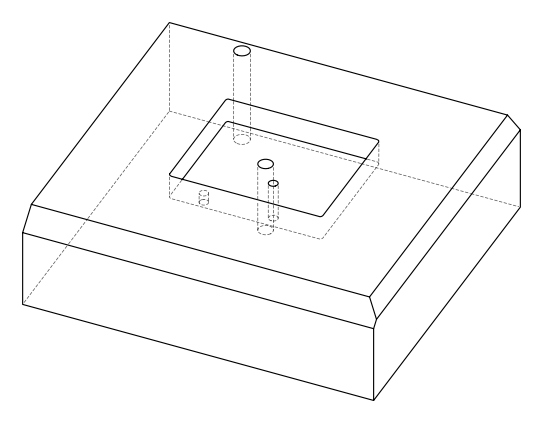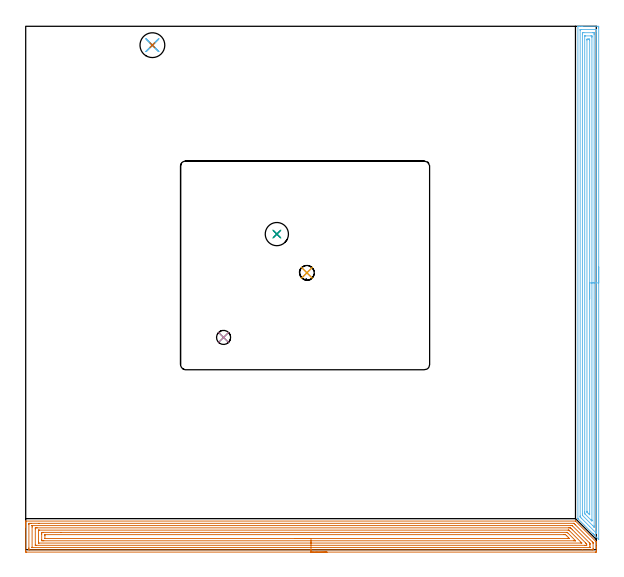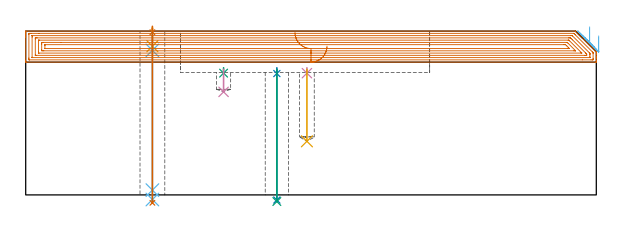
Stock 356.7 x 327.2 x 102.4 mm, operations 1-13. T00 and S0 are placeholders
(PLAN: 14 operations, 9 tool changes, 205 min)
(1 SPOT_DRILL | STEP1HOLE | NXT0321_9005460120000 | 0.03 min | 1 mm3)
(2 SPOT_DRILL_1 | STEP1HOLE_1 | NXT0321_9005460120000 | 0.04 min | 2837 mm3)
(3 SPOT_DRILL_2 | STEP1POCKET | NXT0321_9005460120000 | 0.03 min | 2808 mm3)
(4 SPOT_DRILL_3 | STEP1POCKET_1 | NXT0321_9005460120000 | 0.03 min | 2810 mm3)
(5 DRILL_BLIND_HOLE_INTO_CENTER | STEP1HOLE | UGT0301_185 | 0.05 min | 251 mm3)
(6 GUN_DRILL_THROUGH_HOLE | STEP1HOLE | UGT0307_002 | 0.5 min | 2636 mm3)
(7 SPADE_DRILL_TO_ENLARGE_THROUGH_HOLE | STEP1HOLE | UGT0306_006 | 0.44 min | 16400 mm3)
(8 DRILL_THROUGH_HOLE_INTO_CENTER | STEP1HOLE_1 | NXT0301_065 | 0.33 min | 5317 mm3)
(9 DRILL_TO_ENLARGE_THROUGH_HOLE | STEP1HOLE_1 | NXT0301_106 | 0.34 min | 8722 mm3)
(10 DRILL_BLIND_HOLE_INTO_CENTER_1 | STEP1POCKET | NXT0301_059 | 0.06 min | 703 mm3)
(11 DRILL_BLIND_HOLE_INTO_CENTER_2 | STEP1POCKET_1 | UGT0301_207 | 0.19 min | 2770 mm3)
(12 AREA_MILL | FG_CHAMFER_SURFACE | UGT0205_001 | 12.84 min | 27535 mm3)
(13 AREA_MILL_1 | FG_CHAMFER_SURFACE_1 | UGT0205_001 | 20.1 min | 65963 mm3)
(14 MILL_RECTANGULAR_POCKET | POCKET_RECTANGULAR_STRAIGHT | NXT0201_008 | Follow Part, ap 1.5, ae 75% | 170.05 min | 516095 mm3)
(TOOL NXT0321_9005460120000 | NC Spot Drill, 142deg, 12mm, Carbide, Uncoated | D12 PA142 FL30 Z2)
(TOOL UGT0301_185 | Twist Drill 6.3 mm | D6.3 PA118 FL61 Z2)
(TOOL UGT0307_002 | Gun Drill 6 mm | D6 PA130 FL24 Z1)
(TOOL UGT0306_006 | Spade Drill 15.5mm | D15.5 PA132 FL10 Z2)
(TOOL NXT0301_065 | Carbide Drill 9.4mm [860.1-0940-075A1-MM 2214] | D9.4 PA140 FL98 Z2)
(TOOL NXT0301_106 | Carbide Drill 14.5mm [860.1-1450-073A1-MM 2214] | D14.5 PA140 FL83 Z2)
(TOOL NXT0301_059 | Carbide Drill 8.8mm [860.1-0880-026A1-MM 2214] | D8.8 PA140 FL47 Z2)
(TOOL UGT0301_207 | Twist Drill 9.2 mm | D9.2 PA118 FL80 Z2)
(TOOL UGT0205_001 | Chamfer Mill 20 x 3 x 45 deg. | D20 FL50 Z2)
(TOOL NXT0201_008 | ENDMILL 6mm [2P460-0600-NA 1630] | D6 FL26 Z6)
(OP 1 SPOT_DRILL)
G17 G21 G94 G90
T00 M6
G54
G17 G0 G90 X79.2 Y315.4 S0 M3
G43 Z112.4 H0
G94 G81 G98 Z101.729 F250. R105.4
G80
M5
M2
(OP 2 SPOT_DRILL_1)
G17 G21 G94 G90
T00 M6
G54
G17 G0 G90 X157. Y197.3 S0 M3
G43 Z112.4 H0
G94 G81 G98 Z75.867 F250. R79.5
G80
M5
M2
(OP 3 SPOT_DRILL_2)
G17 G21 G94 G90
T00 M6
G54
G17 G0 G90 X123.7 Y132.7 S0 M3
G43 Z112.4 H0
G94 G81 G98 Z76.121 F250. R79.5
G80
M5
M2
(OP 4 SPOT_DRILL_3)
G17 G21 G94 G90
T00 M6
G54
G17 G0 G90 X175.8 Y173.1 S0 M3
G43 Z112.4 H0
G94 G81 G98 Z76.104 F250. R79.5
G80
M5
M2
(OP 5 DRILL_BLIND_HOLE_INTO_CENTER)
G17 G21 G94 G90
T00 M6
G54
G17 G0 G90 X79.2 Y315.4 S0 M3
G43 Z112.4 H0
G94 G81 G98 Z92.95 F250. R104.4
G80
M5
M2
(OP 6 GUN_DRILL_THROUGH_HOLE)
G17 G21 G94 G90
T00 M6
G54
G17 G0 G90 X79.2 Y315.4 M8
G43 Z112.4 H0
Z102.943
S716 M3
G94 G1 Z90.354 F125. M26
G4 X.084
Z3. F250.
G4 X.084
Z-2.899 F125.
G4 X.084
M5
M9
G0 Z102.943
Z112.4
M2
(OP 7 SPADE_DRILL_TO_ENLARGE_THROUGH_HOLE)
G17 G21 G94 G90
T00 M6
G54
G17 G0 G90 X79.2 Y315.4 S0 M3
G43 Z112.4 H0
G94 G73 G98 Z-4.951 F250. Q15.336 R104.4
G80
M5
M2
(OP 8 DRILL_THROUGH_HOLE_INTO_CENTER)
G17 G21 G94 G90
T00 M6
G54
G17 G0 G90 X157. Y197.3 S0 M3
G43 Z112.4 H1
G94 G73 G98 Z-3.211 F250. Q8.857 R78.5
G80
M5
M2
(OP 9 DRILL_TO_ENLARGE_THROUGH_HOLE)
G17 G21 G94 G90
T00 M6
G54
G17 G0 G90 X157. Y197.3 S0 M3
G43 Z112.4 H1
G94 G73 G98 Z-4.139 F250. Q13.44 R78.5
G80
M5
M2
(OP 10 DRILL_BLIND_HOLE_INTO_CENTER_1)
G17 G21 G94 G90
T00 M6
G54
G17 G0 G90 X123.7 Y132.7 S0 M3
G43 Z112.4 H1
G94 G81 G98 Z64.4 F250. R78.5
G80
M5
M2
(OP 11 DRILL_BLIND_HOLE_INTO_CENTER_2)
G17 G21 G94 G90
T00 M6
G54
G17 G0 G90 X175.8 Y173.1 S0 M3
G43 Z112.4 H0
G94 G81 G98 Z33.5 F250. R78.5
G80
M5
M2
(OP 12 AREA_MILL)
G17 G21 G94 G90
T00 M6
G54
G17 G0 G90 X358.2 Y176.8 S1061 M3
G43 Z112.4 H0
Z99.4
G94 G1 Y176.762 Z98.528 F250.
Y176.648 Z97.664
Y176.459 Z96.812
Y176.197 Z95.98
Y175.863 Z95.174
Y175.46 Z94.4
Y174.992 Z93.664
Y174.46 Z92.972
Y173.871 Z92.329
Y173.228 Z91.74
Y172.536 Z91.209
Y171.8 Z90.74
Y171.026 Z90.337
Y170.22 Z90.003
Y169.388 Z89.741
Y168.537 Z89.552
Y167.672 Z89.438
Y166.8 Z89.4
Y6.631
X358.199 Y6.562 Z89.401
X358.194 Y6.414 Z89.405
X358.192 Y6.408 Z89.406
X355.805 Y8.794 Z91.793
X355.64 Y8.957 Z91.954
X355.482 Y9.117 Z92.115
X355.358 Y9.241 Z92.239
X355.203 Y9.395 Z92.393
X355.053 Y9.546 Z92.545
X354.912 Y9.687 Z92.686
X354.765 Y9.833 Z92.831
X354.623 Y9.976 Z92.975
X354.466 Y10.133 Z93.132
X354.327 Y10.271 Z93.269
X349.394 Y15.206 Z98.205
X345.539 Y19.06 Z102.059
X345.262 Y19.34 Z102.335
X345.204 Y19.406 Z102.389
X345.2 Y19.506 Z102.4
Y327.038
X345.202 Y327.19 Z102.388
X345.332 Y327.197 Z102.26
X345.469 Y327.2 Z102.13
X345.809 Z101.79
X346.446 Z101.149
X347.64 Z99.957
X348.197 Z99.397
X357.551 Z90.046
X357.83 Y327.196 Z89.768
X358.192 Y327.19 Z89.405
X358.196 Y326.965 Z89.402
X358.199 Y326.591 Z89.401
X358.2 Y326.214 Z89.4
Y166.8
X356.786 Z90.814
Y11.472
X356.785 Y10.752 Z90.815
X356.783 Y10.58 Z90.817
X356.779 Y10.364 Z90.821
X356.772 Y10.289 Z90.828
X356.722 Y10.337 Z90.878
X356.472 Y10.58 Z91.128
X352.453 Y14.597 Z95.147
X347.322 Y19.729 Z100.278
X346.661 Y20.399 Z100.939
X346.621 Y20.449 Z100.979
X346.619 Y20.49 Z100.981
X346.616 Y20.579 Z100.984
X346.615 Y20.76 Z100.985
X346.614 Y21.12 Z100.986
Y324.634
X346.615 Y324.806 Z100.985
X346.62 Y325.165 Z100.98
X346.621 Y325.182 Z100.979
X346.636 Y325.19 Z100.964
X346.703 Y325.195 Z100.897
X346.806 Y325.198 Z100.794
X346.935 Y325.2 Z100.665
X347.322 Z100.278
X356.568 Y325.199 Z91.032
X356.727 Y325.196 Z90.873
X356.756 Y325.193 Z90.844
X356.779 Y325.188 Z90.821
X356.78 Y325.152 Z90.82
X356.784 Y324.979 Z90.816
X356.785 Y324.806 Z90.815
X356.786 Y324.085 Z90.814
Y166.8
X355.372 Z92.228
X355.371 Y14.871 Z92.229
X355.368 Y14.15 Z92.232
X355.367 Z92.233
X355.354 Z92.246
X355.203 Y14.299 Z92.397
X354.456 Y15.043 Z93.144
X348.197 Y21.302 Z99.403
X348.091 Y21.415 Z99.509
X348.041 Y21.47 Z99.559
X348.035 Y21.668 Z99.565
X348.03 Y22.012 Z99.57
X348.029 Y22.185 Z99.571
Y322.299
X348.034 Y323.02 Z99.566
X348.035 Y323.185 Z99.565
X348.197 Y323.19 Z99.403
X348.898 Y323.199 Z98.702
X354.327 Y323.2 Z93.273
X355.029 Y323.198 Z92.571
X355.203 Y323.191 Z92.397
X355.365 Y323.183 Z92.235
X355.368 Y323.02 Z92.232
X355.37 Y322.85 Z92.23
X355.371 Y322.128 Z92.229
Y321.956
X355.372 Y166.8 Z92.228
X353.957 Z93.643
Y18.614
X353.956 Y18.099 Z93.644
X353.954 Y18.026 Z93.646
X353.953 Y18.017 Z93.647
X353.912 Y18.048 Z93.688
X353.777 Y18.177 Z93.823
X353.564 Y18.386 Z94.036
X353.451 Y18.497 Z94.149
X349.765 Y22.185 Z97.835
X349.574 Y22.381 Z98.026
X349.449 Y22.512 Z98.151
X349.447 Y22.572 Z98.153
X349.444 Y22.699 Z98.156
X349.443 Y23.077 Z98.157
Y23.593
Y320.858
X349.446 Y321.03 Z98.154
X349.45 Y321.166 Z98.15
X349.455 Y321.191 Z98.145
X349.476 Y321.194 Z98.124
X349.528 Y321.197 Z98.072
X349.949 Y321.2 Z97.651
X353.451 Z94.149
X353.486 Z94.114
X353.867 Y321.19 Z93.733
X353.951 Y321.184 Z93.649
X353.954 Y321.127 Z93.646
X353.956 Y321.067 Z93.644
X353.957 Y320.719 Z93.643
Y320.342
Y166.8
X352.543 Z95.057
Y22.185
X352.541 Y21.998 Z95.059
X352.538 Y21.906 Z95.062
X352.537 Y21.876 Z95.063
X352.512 Y21.897 Z95.088
X352.427 Y21.977 Z95.173
X352.214 Y22.185 Z95.386
X351.7 Y22.698 Z95.9
X351.322 Y23.077 Z96.278
X350.93 Y23.478 Z96.67
X350.878 Y23.532 Z96.722
X350.864 Y23.564 Z96.736
X350.861 Y23.615 Z96.739
X350.859 Y23.722 Z96.741
X350.857 Y23.937 Z96.743
Y23.97
Y318.557
X350.863 Y318.987 Z96.737
X350.866 Y319.19 Z96.734
X351.073 Y319.196 Z96.527
X351.7 Y319.199 Z95.9
X351.946 Y319.198 Z95.654
X352.426 Y319.19 Z95.174
X352.536 Y319.184 Z95.064
X352.543 Y318.557 Z95.057
Y166.8
Y165.928 Z95.095
Y165.064 Z95.209
Y164.212 Z95.398
Y163.38 Z95.66
Y162.574 Z95.994
Y161.8 Z96.397
Y161.064 Z96.865
Y160.372 Z97.396
Y159.729 Z97.986
Y159.14 Z98.629
Y158.609 Z99.321
Y158.14 Z100.057
Y157.737 Z100.831
Y157.403 Z101.637
Y157.141 Z102.469
Y156.952 Z103.32
Y156.838 Z104.185
Y156.8 Z105.057
G0 Z112.4
M5
M2
(OP 13 AREA_MILL_1)
G17 G21 G94 G90
T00 M6
G54
G17 G0 G90 X188.35 Y-1.5 S1061 M3
G43 Z112.4 H0
Z93.
G94 G1 X188.312 Z92.128 F250.
X188.198 Z91.264
X188.009 Z90.412
X187.747 Z89.58
X187.413 Z88.774
X187.01 Z88.
X186.542 Z87.264
X186.01 Z86.572
X185.421 Z85.929
X184.778 Z85.34
X184.086 Z84.808
X183.35 Z84.34
X182.576 Z83.937
X181.77 Z83.603
X180.938 Z83.341
X180.086 Z83.152
X179.222 Z83.038
X178.35 Z83.
X0.615
X0.166 Y-1.496 Z83.002
X0.01 Y-1.492 Z83.006
X0.004 Y-1.052 Z83.445
X0. Y-0.446 Z84.052
Y14.202 Z98.697
Y14.809 Z99.303
Y15.357 Z99.854
Y15.69 Z100.186
Y16.239 Z100.735
Y16.571 Z101.066
Y17.236 Z101.736
Y17.562 Z102.062
X0.004 Y17.897 Z102.388
X0.007 Y17.898 Z102.389
X0.168 Y17.9 Z102.4
X343.581
X343.698 Y17.897 Z102.395
X343.705 Y17.896 Z102.394
X356.58 Y5.021 Z89.52
X356.69 Y4.901 Z89.395
X356.7 Y4.783 Z89.283
Y4.019 Z88.518
Y3.354 Z87.849
Y2.14 Z86.637
Y1.591 Z86.086
Y0.984 Z85.48
Y-0.778 Z83.718
X356.697 Y-1.052 Z83.444
X356.69 Y-1.491 Z83.005
X356.534 Y-1.496 Z83.002
X356.085 Y-1.5 Z83.
X178.35
Y-0.086 Z84.414
X2.401 Y-0.085 Z84.415
X2.313 Y-0.084 Z84.416
X2.035 Y-0.079 Z84.421
X2.01 Y0.012 Z84.512
X2.003 Y0.221 Z84.721
X2.001 Y0.71 Z85.21
X2. Y1.106 Z85.606
X2.001 Y15.69 Z100.19
X2.003 Y16.083 Z100.583
X2.01 Y16.475 Z100.975
X2.401 Y16.483 Z100.983
X2.489 Y16.485 Z100.985
X3.294 Y16.486 Z100.986
X8.332
X342.486 Y16.485 Z100.985
X342.587 Y16.484 Z100.984
X342.636 Y16.481 Z100.981
X342.657 Y16.479 Z100.979
X342.688 Y16.456 Z100.956
X343.46 Y15.69 Z100.19
X343.581 Y15.57 Z100.07
X354.299 Y4.851 Z89.351
X354.603 Y4.538 Z89.038
X354.677 Y4.462 Z88.962
X354.69 Y4.366 Z88.866
X354.694 Y4.235 Z88.735
X354.699 Y3.84 Z88.34
Y0.71 Z85.21
X354.697 Y0.317 Z84.817
X354.69 Y-0.075 Z84.425
X354.299 Y-0.084 Z84.416
X354.211 Y-0.085 Z84.415
X353.406 Y-0.086 Z84.414
X347.935
X178.35
Y1.328 Z85.828
X4.188 Y1.329 Z85.829
X4.099 Y1.33 Z85.83
X4.029 Y1.333 Z85.833
X4.014 Y1.335 Z85.835
X4.01 Y1.354 Z85.854
X4.005 Y1.406 Z85.906
X4.001 Y1.591 Z86.091
X4. Y14.113 Z98.613
X4.001 Y14.809 Z99.309
X4.002 Y14.992 Z99.492
X4.01 Y15.054 Z99.554
X4.013 Y15.065 Z99.565
X4.023 Y15.067 Z99.567
X4.055 Y15.07 Z99.57
X4.188 Y15.071 Z99.571
X340.902
X341.531 Y15.069 Z99.569
X341.594 Y15.067 Z99.567
X341.623 Y15.065 Z99.565
X341.689 Y15.004 Z99.504
X341.795 Y14.905 Z99.405
X352.512 Y4.189 Z88.689
X352.616 Y4.082 Z88.582
X352.665 Y4.028 Z88.528
X352.687 Y4.002 Z88.502
X352.69 Y3.909 Z88.409
X352.698 Y3.539 Z88.039
X352.699 Y3.354 Z87.854
X352.7 Y3.168 Z87.668
Y2.287 Z86.787
X352.699 Y1.591 Z86.091
X352.698 Y1.408 Z85.908
X352.69 Y1.346 Z85.846
X352.687 Y1.335 Z85.835
X352.677 Y1.333 Z85.833
X352.645 Y1.33 Z85.83
X352.512 Y1.329 Z85.829
X178.35 Y1.328 Z85.828
Y2.743 Z87.243
X6.593
X6.129 Y2.747 Z87.247
X6.023 Y2.75 Z87.25
X6.01 Y2.751 Z87.251
X6.007 Y2.771 Z87.271
X6.003 Y2.822 Z87.322
X6.001 Y2.923 Z87.423
X6. Y13.021 Z97.521
X6.002 Y13.474 Z97.974
X6.005 Y13.581 Z98.081
X6.01 Y13.633 Z98.133
X6.014 Y13.65 Z98.15
X6.042 Y13.652 Z98.152
X6.25 Y13.655 Z98.155
X6.867 Y13.657 Z98.157
X7.141
X339.389
X340.008 Y13.656 Z98.156
X340.285 Y13.654 Z98.154
X340.587 Y13.65 Z98.15
X340.902 Y13.346 Z97.846
X341.204 Y13.046 Z97.546
X341.795 Y12.457 Z96.957
X350.016 Y4.235 Z88.735
X350.194 Y4.054 Z88.554
X350.533 Y3.707 Z88.207
X350.69 Y3.537 Z88.037
X350.7 Y3.354 Z87.854
X350.698 Y2.926 Z87.426
X350.695 Y2.819 Z87.319
X350.69 Y2.767 Z87.267
X350.686 Y2.749 Z87.249
X350.658 Y2.748 Z87.248
X350.45 Y2.745 Z87.245
X349.833 Y2.743 Z87.243
X349.559
X178.35
Y4.157 Z88.657
X8.417 Y4.158 Z88.658
X8.101 Y4.161 Z88.661
X8.016 Y4.164 Z88.664
X8.009 Y4.171 Z88.671
X8.004 Y4.192 Z88.692
X8.002 Y4.235 Z88.735
X8. Y4.879 Z89.379
Y11.929 Z96.429
X8.002 Y12.165 Z96.665
X8.005 Y12.205 Z96.705
X8.009 Y12.222 Z96.722
X8.027 Y12.236 Z96.736
X8.338 Y12.241 Z96.741
X8.496 Y12.243 Z96.743
X339.115
X339.194 Y12.241 Z96.741
X339.351 Y12.236 Z96.736
X339.567 Y12.223 Z96.723
X339.63 Y12.165 Z96.665
X340.008 Y11.793 Z96.293
X347.154 Y4.649 Z89.149
X347.565 Y4.235 Z88.735
X347.62 Y4.175 Z88.675
X347.627 Y4.166 Z88.666
X347.574 Y4.162 Z88.662
X347.469 Y4.159 Z88.659
X347.311 Y4.157 Z88.657
X347.232
X178.35
Y5.571 Z90.071
X11.333
X10.87 Y5.572 Z90.072
X10.44 Y5.575 Z90.075
X10.018 Y5.578 Z90.078
X10.009 Y5.997 Z90.497
X10.002 Y6.429 Z90.929
X10. Y9.522 Z94.022
X10.001 Y9.954 Z94.454
X10.008 Y10.403 Z94.903
X10.015 Y10.822 Z95.322
X10.44 Y10.825 Z95.325
X10.902 Y10.828 Z95.328
X21.982 Y10.829 Z95.329
X338.222 Y10.828 Z95.328
X338.366 Y10.827 Z95.327
X338.48 Y10.824 Z95.324
X338.513 Y10.822 Z95.322
X338.536 Y10.805 Z95.305
X338.584 Y10.762 Z95.262
X338.949 Y10.403 Z94.903
X343.581 Y5.77 Z90.27
X343.71 Y5.634 Z90.134
X343.763 Y5.577 Z90.077
X343.741 Y5.576 Z90.076
X343.581 Y5.574 Z90.074
X343.119 Y5.572 Z90.072
X342.688 Y5.571 Z90.071
X178.35
Y6.985 Z91.485
X12.226 Y6.986 Z91.486
X12.116
X12.04 Y6.99 Z91.49
X12.009 Y6.992 Z91.492
X12.005 Y7.009 Z91.509
X12.002 Y7.03 Z91.53
X12. Y7.101 Z91.601
X12.001 Y9.086 Z93.586
X12.003 Y9.235 Z93.735
X12.009 Y9.353 Z93.853
X12.015 Y9.409 Z93.909
X12.031 Y9.41 Z93.91
X12.226 Y9.414 Z93.914
X12.335
X336.545
X337.329 Y9.409 Z93.909
X337.445 Y9.408 Z93.908
X338.222 Y8.68 Z93.18
X339.143 Y7.759 Z92.259
X339.893 Y6.992 Z91.492
X339.115 Y6.986 Z91.486
X339.006
X178.35 Y6.985 Z91.485
X177.478 Z91.523
X176.614 Z91.637
X175.762 Z91.826
X174.93 Z92.088
X174.124 Z92.422
X173.35 Z92.825
X172.614 Z93.294
X171.922 Z93.825
X171.279 Z94.414
X170.69 Z95.057
X170.158 Z95.75
X169.69 Z96.485
X169.287 Z97.259
X168.953 Z98.065
X168.691 Z98.897
X168.502 Z99.749
X168.388 Z100.614
X168.35 Z101.485
G0 Z112.4
M5
M2
